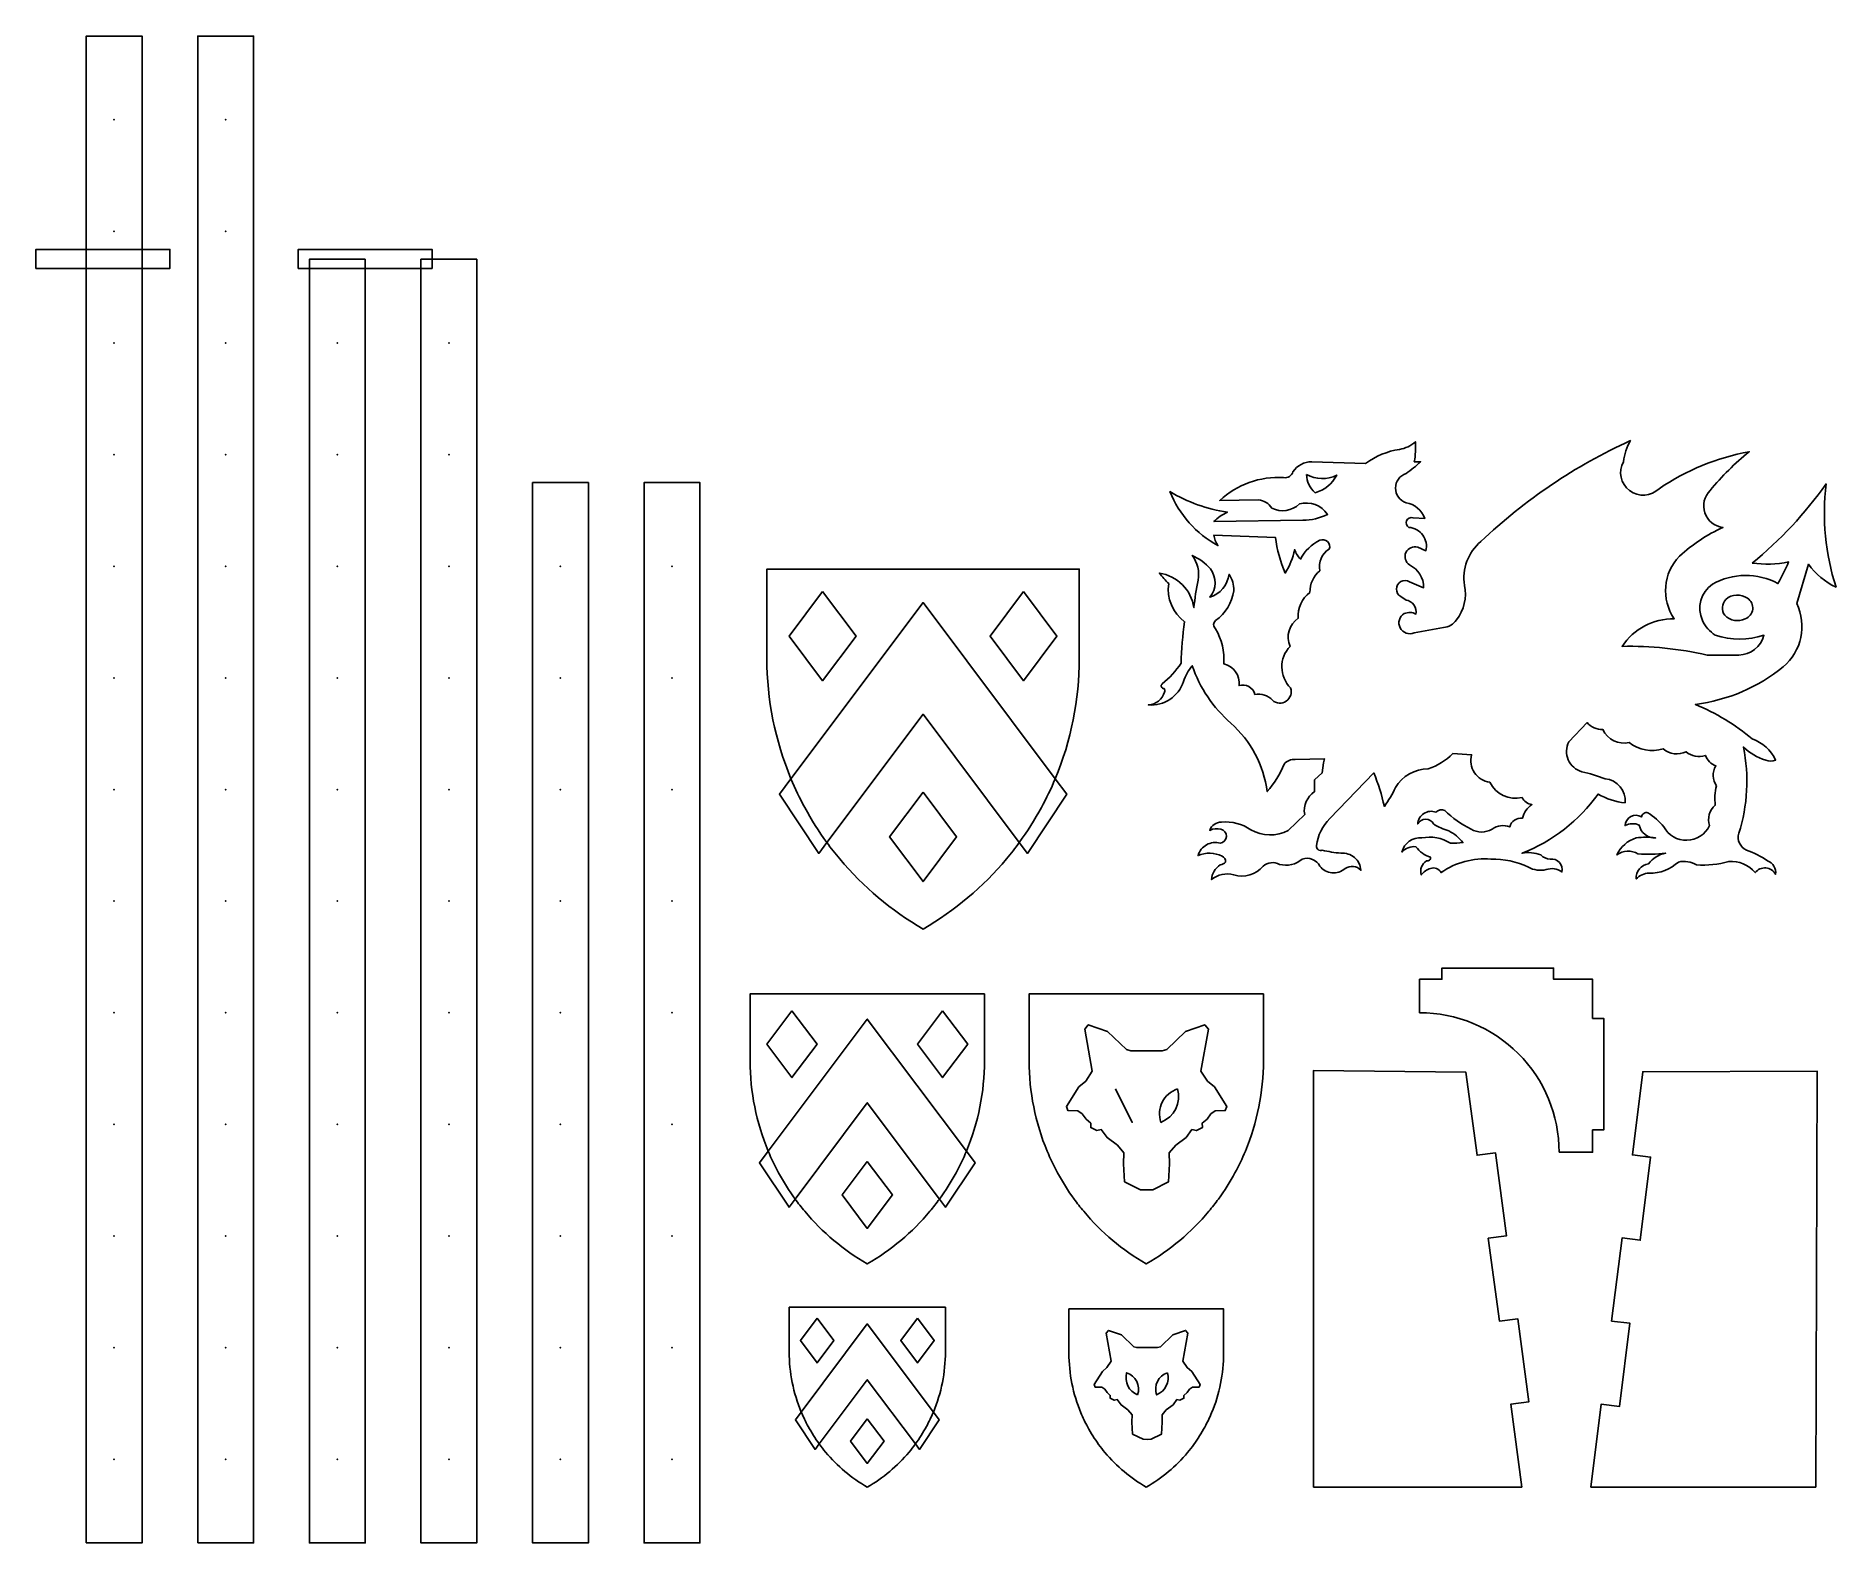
# Model space of a CAD drawing. Header units: millimetres. Extents: x -210 to 359, y 0 to 476.
import ezdxf

# ---------------------------------------------------------------- set-up
doc = ezdxf.new("R2010")
doc.units = ezdxf.units.MM
for name, color, linetype in [('DRAGON', 70, 'Continuous'), ('ECHELLES', 70, 'Continuous'), ('ECUS', 70, 'Continuous'), ('MANTELET', 70, 'Continuous')]:
    doc.layers.add(name, color=color, linetype=linetype)

msp = doc.modelspace()

# ---------------------------------------------------------------- linework, layer by layer
at = {"layer": 'DRAGON'}
for points in [[(332.84, 309.81, 0.080617), (344.33, 310.18, -0.02477), (340.99, 303.33, 0.258184), (320.24, 303.14, 0.363797), (317.09, 291.65, 0.140844), (321.17, 287.02, 0.163894), (336.55, 287.02, -0.331836), (328.58, 280.72), (318.57, 280.72, 0.06091), (291.7, 283.5, -0.256947), (308.2, 292.21, -0.359915), (309.86, 312.03, -0.078547), (323.58, 321.11, -0.628003), (319.5, 332.79, -0.051735), (331.91, 345.02, 0.105055), (303.38, 333.34, -0.859891), (292.08, 341.87, -0.094619), (294.3, 348.54, 0.082985), (247.05, 316.67, 0.265539), (241.86, 302.77, -0.220026), (239.27, 291.84, -0.222033), (235.19, 289.43), (225.93, 287.76, -0.942159), (222.78, 293.88, -0.224489), (226.48, 293.69, 0.41611), (223.33, 298.14), (221.66, 299.25, -1.023942), (224.44, 303.88), (228.89, 302.03, 0.292134), (224.44, 309.25, -0.874039), (227.04, 314.81), (229.63, 313.7, 0.459957), (224.26, 321.11, -0.948903), (225.56, 324.08), (229.26, 323.89, 0.280822), (223.33, 328.9, -0.712819), (223.33, 338.16, 0.03639), (227.96, 341.87), (225.93, 341.87, 0.070564), (226.3, 348.17, -0.146671), (221.29, 345.76, 0.125209), (210.55, 341.31), (193.5, 341.87, 0.239624), (187.57, 338.72, -0.377991), (184.61, 336.86, 0.204419), (164.41, 329.64), (176.64, 329.82, -0.229669), (180.9, 327.23, 0.323098), (189.61, 328.53, -0.325369), (198.5, 325.19, -0.105843), (190.72, 323.34), (162.56, 322.97, -0.087022), (166.82, 325.93, -0.099707), (148.66, 332.42, 0.174376), (163.85, 315.37, -0.111595), (162.56, 318.7), (182.01, 317.96, 0.071367), (185.16, 306.66, 0.075735), (188.13, 314.07, 0.134336), (189.98, 311.11, -0.166056), (196.09, 317.04, -0.665868), (199.06, 314.26, 0.325537), (196.09, 307.4, 0.233714), (192.94, 300.55, 0.257476), (189.24, 292.39, 0.360373), (186.64, 283.5, 0.405647), (186.83, 270.34, -0.773298), (181.08, 266.45, 0.26596), (175.53, 268.3, 0.434973), (170.52, 271.08, 0.3877), (165.71, 277.94, 0.149429), (163.11, 289.06, -0.506457), (163.11, 291.65, 0.208882), (168.86, 301.1, 0.164858), (167.37, 306.29, -0.295847), (161.26, 299.06, 0.35994), (161.44, 307.96, 0.118926), (155.7, 312.22, -0.22102), (157.55, 304.44, 0.028565), (156.26, 295.73, 0.329436), (145.32, 306.66, 0.043051), (148.29, 303.33, 0.278952), (153.29, 291.28, 0.028337), (152.18, 278.13, -0.071958), (146.25, 271.64, 0.772247), (146.81, 270.16, -0.194553), (146.99, 269.05, -0.308765), (141.8, 264.97, 0.347659), (152.92, 272.38, -0.083425), (155.7, 277.38, 0.13298), (167.93, 259.23, -0.178477), (179.42, 237.55, 0.084016), (184.79, 246.26, -0.242536), (188.31, 247.74), (197.58, 247.92), (197.21, 246.63), (196.83, 243.48), (194.43, 241.25), (194.43, 237.55, 0.305356), (191.28, 230.32), (186.09, 225.32, -0.26101), (174.23, 225.5, 0.176899), (164.96, 227.91, 0.321751), (161.26, 225.32, -0.182647), (164.78, 225.69, -0.816545), (164.59, 221.24, 0.41516), (157.55, 217.35, -0.222019), (165.15, 217.16, -0.310051), (166.26, 215.31, -0.186401), (164.59, 214.38, 0.250009), (161.81, 209.75, -0.252574), (168.86, 211.23, 0.302999), (178.12, 214.01, -0.305878), (183.31, 214.57, 0.254662), (190.53, 216.24, -0.367254), (196.09, 214.01, 0.437835), (204.06, 213.27, -0.369424), (209.06, 212.72, 0.418035), (202.76, 218.09, -0.032606), (196.83, 219.02, -0.538269), (194.98, 220.5, -0.16546), (199.24, 229.02), (213.14, 243.48, -0.041665), (216.48, 232.91, 0.052061), (220, 238.84, -0.265564), (230.37, 244.77, 0.107187), (238.16, 249.59), (244.08, 249.22, 0.457614), (249.83, 240.51, 0.345363), (260.02, 235.69, 0.242926), (263.17, 233.47, 0.194237), (260.21, 229.21, 0.369556), (256.13, 226.43, 0.253381), (250.57, 225.69, -0.270899), (243.9, 225.69, -0.078858), (235.56, 231.62, 0.300236), (232.78, 231.06, 0.504278), (227.04, 227.36, -0.588729), (232.04, 227.36, 0.07127), (236.86, 225.13, -0.115262), (241.31, 221.43, -0.021606), (237.41, 221.24, 0.194538), (228.33, 222.91, 0.373261), (222.03, 218.46, -0.245196), (226.48, 220.13, 0.172302), (231.11, 216.79, -0.526684), (229.82, 215.68, 0.333276), (228.15, 211.23, -0.150234), (231.11, 213.27, -0.361356), (234.45, 211.98, -0.173939), (250.2, 216.24, -0.117187), (262.06, 213.64, 0.179552), (267.62, 212.9, -0.251201), (272.62, 212.16, 0.533025), (268.91, 216.24, -0.201284), (265.95, 217.53, 0.147141), (260.02, 218.09, 0.145466), (284.11, 236.81, 0.111254), (292.63, 234.03, 0.414115), (286.33, 241.62, 0.03681), (278.92, 243.85, -0.470481), (274.84, 253.3), (280.59, 259.41, 0.225425), (285.59, 257.19, 0.35931), (293.93, 253.11, 0.242707), (304.68, 251.07, 0.294286), (311.9, 250.15, 0.26902), (318.02, 249.03, 0.210398), (321.35, 245.7, 0.311081), (321.54, 239.4, 0.105191), (321.17, 233.28, 0.307502), (319.31, 226.8, -0.613073), (304.86, 226.43, 0.074622), (299.86, 230.88, 0.438233), (297.82, 229.58, 0.572467), (292.63, 226.8, -0.24), (297.08, 226.98, 0.364423), (302.27, 222.91, 0.080037), (296.15, 222.91, 0.221157), (290.04, 217.53, -0.301737), (296.71, 217.91, 0.049893), (305.42, 218.09, 0.181791), (300.04, 214.76, 0.392298), (296.15, 209.94, -0.201701), (300.23, 211.79, 0.198648), (309.49, 215.31, -0.187412), (315.24, 214.38, 0.087961), (325.43, 215.5, -0.233003), (333.77, 211.98, -0.539315), (340.25, 211.42, 0.35075), (337.66, 215.68, 0.083299), (330.99, 219.02, -0.363299), (328.58, 224.39, 0.129114), (330.06, 251.63, 0.120356), (337.1, 247.55, 0.224384), (340.25, 247.55, 0.2036), (332.84, 254.22, 0.075597), (314.87, 265.15, 0.139422), (342.66, 277.01, 0.341361), (346.92, 297.03), (350.63, 309.44, 0.122007), (359.34, 302.21, -0.108276), (356.19, 334.83, -0.067335)], [(332.84, 309.81, 0.080617), (344.33, 310.18, -0.02477), (340.99, 303.33, 0.258184), (320.24, 303.14, 0.363797), (317.09, 291.65, 0.140844), (321.17, 287.02, 0.163894), (336.55, 287.02, -0.331836), (328.58, 280.72), (318.57, 280.72, 0.06091), (291.7, 283.5, -0.256947), (308.2, 292.21, -0.359915), (309.86, 312.03, -0.078547), (323.58, 321.11, -0.628003), (319.5, 332.79, -0.051735), (331.91, 345.02, 0.105055), (303.38, 333.34, -0.859891), (292.08, 341.87, -0.094619), (294.3, 348.54, 0.082985), (247.05, 316.67, 0.265539), (241.86, 302.77, -0.220026), (239.27, 291.84, -0.222033), (235.19, 289.43), (225.93, 287.76, -0.942159), (222.78, 293.88, -0.224489), (226.48, 293.69, 0.41611), (223.33, 298.14), (221.66, 299.25, -1.023942), (224.44, 303.88), (228.89, 302.03, 0.292134), (224.44, 309.25, -0.874039), (227.04, 314.81), (229.63, 313.7, 0.459957), (224.26, 321.11, -0.948903), (225.56, 324.08), (229.26, 323.89, 0.280822), (223.33, 328.9, -0.712819), (223.33, 338.16, 0.03639), (227.96, 341.87), (225.93, 341.87, 0.070564), (226.3, 348.17, -0.146671), (221.29, 345.76, 0.125209), (210.55, 341.31), (193.5, 341.87, 0.239624), (187.57, 338.72, -0.377991), (184.61, 336.86, 0.204419), (164.41, 329.64), (176.64, 329.82, -0.229669), (180.9, 327.23, 0.323098), (189.61, 328.53, -0.325369), (198.5, 325.19, -0.105843), (190.72, 323.34), (162.56, 322.97, -0.087022), (166.82, 325.93, -0.099707), (148.66, 332.42, 0.174376), (163.85, 315.37, -0.111595), (162.56, 318.7), (182.01, 317.96, 0.071367), (185.16, 306.66, 0.075735), (188.13, 314.07, 0.134336), (189.98, 311.11, -0.166056), (196.09, 317.04, -0.665868), (199.06, 314.26, 0.325537), (196.09, 307.4, 0.233714), (192.94, 300.55, 0.257476), (189.24, 292.39, 0.360373), (186.64, 283.5, 0.405647), (186.83, 270.34, -0.773298), (181.08, 266.45, 0.26596), (175.53, 268.3, 0.434973), (170.52, 271.08, 0.3877), (165.71, 277.94, 0.149429), (163.11, 289.06, -0.506457), (163.11, 291.65, 0.208882), (168.86, 301.1, 0.164858), (167.37, 306.29, -0.295847), (161.26, 299.06, 0.35994), (161.44, 307.96, 0.118926), (155.7, 312.22, -0.22102), (157.55, 304.44, 0.028565), (156.26, 295.73, 0.329436), (145.32, 306.66, 0.043051), (148.29, 303.33, 0.278952), (153.29, 291.28, 0.028337), (152.18, 278.13, -0.071958), (146.25, 271.64, 0.772247), (146.81, 270.16, -0.194553), (146.99, 269.05, -0.308765), (141.8, 264.97, 0.347659), (152.92, 272.38, -0.083425), (155.7, 277.38, 0.13298), (167.93, 259.23, -0.178477), (179.42, 237.55, 0.084016), (184.79, 246.26, -0.242536), (188.31, 247.74), (197.58, 247.92), (197.21, 246.63), (196.83, 243.48), (194.43, 241.25), (194.43, 237.55, 0.305356), (191.28, 230.32), (186.09, 225.32, -0.26101), (174.23, 225.5, 0.176899), (164.96, 227.91, 0.321751), (161.26, 225.32, -0.182647), (164.78, 225.69, -0.816545), (164.59, 221.24, 0.41516), (157.55, 217.35, -0.222019), (165.15, 217.16, -0.310051), (166.26, 215.31, -0.186401), (164.59, 214.38, 0.250009), (161.81, 209.75, -0.252574), (168.86, 211.23, 0.302999), (178.12, 214.01, -0.305878), (183.31, 214.57, 0.254662), (190.53, 216.24, -0.367254), (196.09, 214.01, 0.437835), (204.06, 213.27, -0.369424), (209.06, 212.72, 0.418035), (202.76, 218.09, -0.032606), (196.83, 219.02, -0.538269), (194.98, 220.5, -0.16546), (199.24, 229.02), (213.14, 243.48, -0.041665), (216.48, 232.91, 0.052061), (220, 238.84, -0.265564), (230.37, 244.77, 0.107187), (238.16, 249.59), (244.08, 249.22, 0.457614), (249.83, 240.51, 0.345363), (260.02, 235.69, 0.242926), (263.17, 233.47, 0.194237), (260.21, 229.21, 0.369556), (256.13, 226.43, 0.253381), (250.57, 225.69, -0.270899), (243.9, 225.69, -0.078858), (235.56, 231.62, 0.300236), (232.78, 231.06, 0.504278), (227.04, 227.36, -0.588729), (232.04, 227.36, 0.07127), (236.86, 225.13, -0.115262), (241.31, 221.43, -0.021606), (237.41, 221.24, 0.194538), (228.33, 222.91, 0.373261), (222.03, 218.46, -0.245196), (226.48, 220.13, 0.172302), (231.11, 216.79, -0.526684), (229.82, 215.68, 0.333276), (228.15, 211.23, -0.150234), (231.11, 213.27, -0.361356), (234.45, 211.98, -0.173939), (250.2, 216.24, -0.117187), (262.06, 213.64, 0.179552), (267.62, 212.9, -0.251201), (272.62, 212.16, 0.533025), (268.91, 216.24, -0.201284), (265.95, 217.53, 0.147141), (260.02, 218.09, 0.145466), (284.11, 236.81, 0.111254), (292.63, 234.03, 0.414115), (286.33, 241.62, 0.03681), (278.92, 243.85, -0.470481), (274.84, 253.3), (280.59, 259.41, 0.225425), (285.59, 257.19, 0.35931), (293.93, 253.11, 0.242707), (304.68, 251.07, 0.294286), (311.9, 250.15, 0.26902), (318.02, 249.03, 0.210398), (321.35, 245.7, 0.311081), (321.54, 239.4, 0.105191), (321.17, 233.28, 0.307502), (319.31, 226.8, -0.613073), (304.86, 226.43, 0.074622), (299.86, 230.88, 0.438233), (297.82, 229.58, 0.572467), (292.63, 226.8, -0.24), (297.08, 226.98, 0.364423), (302.27, 222.91, 0.080037), (296.15, 222.91, 0.221157), (290.04, 217.53, -0.301737), (296.71, 217.91, 0.049893), (305.42, 218.09, 0.181791), (300.04, 214.76, 0.392298), (296.15, 209.94, -0.201701), (300.23, 211.79, 0.198648), (309.49, 215.31, -0.187412), (315.24, 214.38, 0.087961), (325.43, 215.5, -0.233003), (333.77, 211.98, -0.539315), (340.25, 211.42, 0.35075), (337.66, 215.68, 0.083299), (330.99, 219.02, -0.363299), (328.58, 224.39, 0.129114), (330.06, 251.63, 0.120356), (337.1, 247.55, 0.224384), (340.25, 247.55, 0.2036), (332.84, 254.22, 0.075597), (314.87, 265.15, 0.139422), (342.66, 277.01, 0.341361), (346.92, 297.03), (350.63, 309.44, 0.122007), (359.34, 302.21, -0.108276), (356.19, 334.83, -0.067335)], [(191.89, 337.78, 0.21081), (194.56, 332.08, 0.215035), (201.41, 337.63, -0.242467)], [(191.89, 337.78, 0.21081), (194.56, 332.08, 0.215035), (201.41, 337.63, -0.242467)], [(331.36, 298.69, 0.356833), (324.5, 298.32, 0.350313), (324.13, 293.32, 0.326499), (330.62, 292.21, 0.617977)], [(331.36, 298.69, 0.356833), (324.5, 298.32, 0.350313), (324.13, 293.32, 0.326499), (330.62, 292.21, 0.617977)]]:
    msp.add_lwpolyline(points, format="xyb", close=True, dxfattribs=at)
at = {"layer": 'ECHELLES'}
for points in [[(-194.12, 0), (-176.47, 0), (-176.47, 476.47), (-194.12, 476.47)], [(-158.82, 0), (-141.18, 0), (-141.18, 476.47), (-158.82, 476.47)], [(-105.88, 405.88), (-105.88, 0), (-123.53, 0), (-123.53, 405.88)], [(-70.59, 405.88), (-88.23, 405.88), (-88.23, 0), (-70.59, 0)], [(-52.94, 8.82), (-52.94, 0), (-35.29, 0), (-35.29, 8.82), (-35.29, 335.29), (-52.94, 335.29)], [(-17.65, 8.82), (-17.65, 0), (0, 0), (0, 8.82), (0, 335.29), (-17.65, 335.29)]]:
    msp.add_lwpolyline(points, close=True, dxfattribs=at)
for p in [(-185.29, 450), (-150, 450), (-185.29, 414.7), (-150, 414.7), (-185.29, 379.41), (-150, 379.41), (-114.71, 379.41), (-79.41, 379.41), (-185.29, 344.12), (-150, 344.12), (-114.71, 344.12), (-79.41, 344.12), (-185.29, 308.82), (-150, 308.82), (-114.71, 308.82), (-79.41, 308.82), (-44.12, 308.82), (-8.82, 308.82), (-185.29, 273.53), (-150, 273.53), (-114.71, 273.53), (-79.41, 273.53), (-44.12, 273.53), (-8.82, 273.53), (-185.29, 238.23), (-150, 238.23), (-114.71, 238.23), (-79.41, 238.23), (-44.12, 238.23), (-8.82, 238.23), (-185.29, 202.94), (-150, 202.94), (-114.71, 202.94), (-79.41, 202.94), (-44.12, 202.94), (-8.82, 202.94), (-185.29, 167.65), (-150, 167.65), (-114.71, 167.65), (-79.41, 167.65), (-44.12, 167.65), (-8.82, 167.65), (-185.29, 132.35), (-150, 132.35), (-114.71, 132.35), (-79.41, 132.35), (-44.12, 132.35), (-8.82, 132.35), (-185.29, 97.06), (-150, 97.06), (-114.71, 97.06), (-79.41, 97.06), (-44.12, 97.06), (-8.82, 97.06), (-185.29, 61.76), (-150, 61.76), (-114.71, 61.76), (-79.41, 61.76), (-44.12, 61.76), (-8.82, 61.76), (-185.29, 26.47), (-150, 26.47), (-114.71, 26.47), (-79.41, 26.47), (-44.12, 26.47), (-8.82, 26.47)]:
    msp.add_point(p, dxfattribs=at)
at = {"layer": 'ECUS'}
for points in [[(21.18, 279.7, 0.09918), (28.8, 241.63, 0.025633), (33.18, 232.5, 0.033079), (40.16, 221.46, 0.016601), (44.2, 216.29, 0.087874), (70.59, 194.12, 0.087874), (96.98, 216.29, 0.016619), (101.02, 221.47, 0.033061), (108, 232.5, 0.025633), (112.37, 241.63, 0.09918), (120, 279.7), (120, 307.94), (115.88, 307.94), (25.3, 307.94), (21.18, 307.94)], [(15.88, 152.42, 0.09918), (21.6, 123.87, 0.025633), (24.88, 117.02, 0.033079), (30.12, 108.74, 0.016601), (33.15, 104.87, 0.087874), (52.94, 88.23, 0.087874), (72.73, 104.87, 0.016619), (75.77, 108.75, 0.033061), (81, 117.02, 0.025633), (84.28, 123.87, 0.09918), (90, 152.42), (90, 173.6), (86.91, 173.6), (18.97, 173.6), (15.88, 173.6)], [(104.12, 152.42, 0.09918), (109.84, 123.87, 0.025633), (113.12, 117.02, 0.033079), (118.35, 108.74, 0.016601), (121.38, 104.87, 0.087874), (141.18, 88.23, 0.087874), (160.97, 104.87, 0.016619), (164, 108.75, 0.033061), (169.23, 117.02, 0.025633), (172.52, 123.87, 0.09918), (178.23, 152.42), (178.23, 173.6), (175.15, 173.6), (107.21, 173.6), (104.12, 173.6)], [(151.07, 143.6, 0.412944), (145.81, 132.99, 0.385171)], [(28.24, 60.44, 0.09918), (32.05, 41.41, 0.025633), (34.24, 36.84, 0.033079), (37.73, 31.32, 0.016601), (39.75, 28.74, 0.087874), (52.94, 17.65, 0.087874), (66.14, 28.74, 0.016619), (68.16, 31.32, 0.033061), (71.65, 36.84, 0.025633), (73.83, 41.41, 0.09918), (77.65, 60.44), (77.65, 74.56), (75.59, 74.56), (30.29, 74.56), (28.24, 74.56)], [(116.72, 60.01, 0.09918), (120.49, 41.17, 0.025633), (122.66, 36.65, 0.033079), (126.11, 31.18, 0.016601), (128.11, 28.62, 0.087874), (141.18, 17.65, 0.087874), (154.24, 28.62, 0.016619), (156.24, 31.19, 0.033061), (159.69, 36.65, 0.025633), (161.86, 41.17, 0.09918), (165.63, 60.01), (165.63, 73.99), (163.6, 73.99), (118.76, 73.99), (116.72, 73.99)], [(138.44, 46.84, -0.385171), (134.97, 53.84, -0.412944)], [(147.9, 53.84, 0.412944), (144.43, 46.84, 0.385171)]]:
    msp.add_lwpolyline(points, format="xyb", close=True, dxfattribs=at)
for points in [[(38.82, 300.88), (28.24, 286.76), (38.82, 272.64), (49.41, 286.76)], [(102.35, 300.88), (91.76, 286.76), (102.35, 272.64), (112.94, 286.76)], [(70.59, 237.35), (60, 223.23), (70.59, 209.11), (81.18, 223.23)], [(29.12, 168.3), (21.18, 157.72), (29.12, 147.13), (37.06, 157.72)], [(76.76, 168.3), (68.82, 157.72), (76.76, 147.13), (84.71, 157.72)], [(52.94, 120.66), (45, 110.07), (52.94, 99.48), (60.88, 110.07)], [(37.06, 71.03), (31.76, 63.97), (37.06, 56.91), (42.35, 63.97)], [(68.82, 71.03), (63.53, 63.97), (68.82, 56.91), (74.12, 63.97)], [(52.94, 39.26), (47.65, 32.2), (52.94, 25.14), (58.24, 32.2)]]:
    msp.add_lwpolyline(points, close=True, dxfattribs=at)
for points in [[(101.02, 221.47, 0), (103.6, 218.04, 0), (116.05, 236.72, 0), (112.37, 241.63, 0), (70.59, 297.35, 0), (28.8, 241.63, 0), (25.12, 236.72, 0), (37.58, 218.03, 0), (40.16, 221.46, 0), (70.59, 262.03, 0)], [(75.77, 108.75, 0), (77.7, 106.17, 0), (87.04, 120.19, 0), (84.28, 123.87, 0), (52.94, 165.66, 0), (21.6, 123.87, 0), (18.84, 120.19, 0), (28.19, 106.17, 0), (30.12, 108.74, 0), (52.94, 139.17, 0)], [(123.67, 132.75, 0), (122.12, 134.04, 0), (120.95, 135.68, 0), (119.57, 136.61, 0), (116.39, 136.72, 0), (115.91, 137.97, 0), (119.84, 144.19, 0), (122.02, 146.06, 0), (124.08, 149.16, 0), (121.73, 162.49, 0), (122.83, 163.86, 0), (128.94, 161.7, 0), (134.92, 156.01, 0), (136.31, 155.61, 0), (146.23, 155.61, 0), (147.63, 156.02, 0), (153.6, 161.7, 0), (159.7, 163.87, 0), (160.81, 162.49, 0), (158.47, 149.17, 0), (160.52, 146.06, 0), (162.71, 144.2, 0), (166.64, 137.98, 0), (166.16, 136.73, 0), (162.98, 136.61, 0), (161.6, 135.68, 0), (160.42, 134.05, 0), (158.88, 132.76, 0), (158.93, 131.35, 0), (157.02, 130.4, 0), (155.6, 130.7, 0), (153.75, 128.16, 0), (150.48, 125.75, 0), (148.45, 123.38, 0), (148.57, 119.85, 0), (148.25, 114.19, 0), (143.22, 111.71, 0), (141.28, 111.64, 0), (139.34, 111.71, 0), (134.3, 114.19, 0), (133.98, 119.85, 0), (134.1, 123.37, 0), (132.07, 125.74, 0), (128.8, 128.16, 0), (126.95, 130.69, 0), (125.52, 130.39, 0), (123.62, 131.34, 0)], [(131.47, 143.6, 0), (136.74, 132.99, 0)], [(68.16, 31.32, 0), (69.44, 29.61, 0), (75.67, 38.95, 0), (73.83, 41.41, 0), (52.94, 69.26, 0), (32.05, 41.41, 0), (30.21, 38.95, 0), (36.44, 29.6, 0), (37.73, 31.32, 0), (52.94, 51.61, 0)], [(153.06, 46.68, 0), (153.09, 45.75, 0), (151.83, 45.12, 0), (150.89, 45.32, 0), (149.67, 43.65, 0), (147.51, 42.05, 0), (146.17, 40.49, 0), (146.25, 38.16, 0), (146.04, 34.42, 0), (142.72, 32.79, 0), (141.44, 32.74, 0), (140.16, 32.79, 0), (136.84, 34.42, 0), (136.62, 38.16, 0), (136.7, 40.49, 0), (135.36, 42.05, 0), (133.2, 43.64, 0), (131.98, 45.32, 0), (131.04, 45.12, 0), (129.78, 45.75, 0), (129.81, 46.68, 0), (128.8, 47.53, 0), (128.02, 48.61, 0), (127.11, 49.22, 0), (125.01, 49.3, 0), (124.69, 50.12, 0), (127.29, 54.23, 0), (128.73, 55.46, 0), (130.09, 57.51, 0), (128.53, 66.3, 0), (129.27, 67.21, 0), (133.29, 65.78, 0), (137.24, 62.03, 0), (138.16, 61.76, 0), (144.71, 61.76, 0), (145.63, 62.03, 0), (149.57, 65.79, 0), (153.6, 67.21, 0), (154.33, 66.31, 0), (152.78, 57.51, 0), (154.14, 55.46, 0), (155.58, 54.23, 0), (158.18, 50.13, 0), (157.86, 49.3, 0), (155.76, 49.23, 0), (154.85, 48.61, 0), (154.08, 47.53, 0)]]:
    msp.add_polyline3d(points, close=True, dxfattribs=at)
at = {"layer": 'MANTELET'}
for points in [[(-210, 402.97), (-167.65, 402.97), (-167.65, 408.97), (-210, 408.97)], [(-127.06, 402.97), (-84.71, 402.97), (-84.71, 408.97), (-127.06, 408.97)], [(260, 17.65), (256.46, 43.88), (262.23, 44.66), (258.69, 70.89), (252.91, 70.11), (249.37, 96.34), (255.14, 97.12), (251.6, 123.36), (245.82, 122.58), (242.28, 148.81), (194.12, 149.42), (194.12, 17.65)], [(281.8, 17.65), (285.09, 43.91), (290.86, 43.19), (294.15, 69.46), (288.37, 70.18), (291.65, 96.45), (297.43, 95.72), (300.71, 121.99), (294.94, 122.71), (298.22, 148.98), (353.38, 149.2), (352.94, 17.65)]]:
    msp.add_lwpolyline(points, close=True, dxfattribs=at)
msp.add_lwpolyline([(271.76, 123.53, 0.414214), (227.65, 167.65), (227.65, 178.23), (234.71, 178.23), (234.71, 181.76), (270, 181.76), (270, 178.23), (282.35, 178.23), (282.35, 165.88), (285.88, 165.88), (285.88, 130.59), (282.35, 130.59), (282.35, 123.53)], format="xyb", close=True, dxfattribs=at)

doc.saveas('drawing.dxf')
